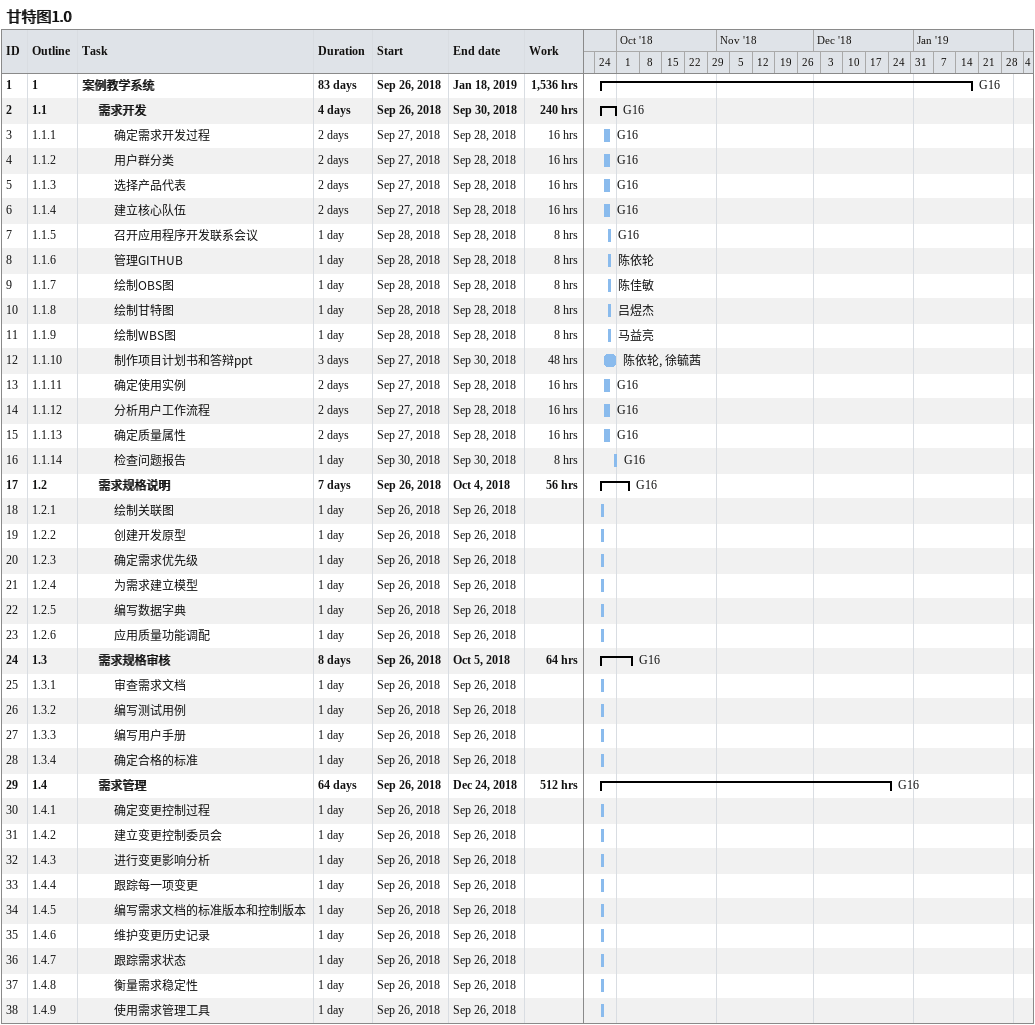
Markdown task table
甘特图1.0

| ID | WBS | Task | Duration | Start | Finish | Resources | Work (h) |
|---|---|---|---|---|---|---|---|
| 1 | 1 | **案例教学系统** | 83d | 2018-09-26 | 2019-01-18 | G16 | 1536 |
| 2 | 1.1 | **需求开发** | 4d | 2018-09-26 | 2018-09-30 | G16 | 240 |
| 3 | 1.1.1 | 确定需求开发过程 | 2d | 2018-09-27 | 2018-09-28 | G16 | 16 |
| 4 | 1.1.2 | 用户群分类 | 2d | 2018-09-27 | 2018-09-28 | G16 | 16 |
| 5 | 1.1.3 | 选择产品代表 | 2d | 2018-09-27 | 2018-09-28 | G16 | 16 |
| 6 | 1.1.4 | 建立核心队伍 | 2d | 2018-09-27 | 2018-09-28 | G16 | 16 |
| 7 | 1.1.5 | 召开应用程序开发联系会议 | 1d | 2018-09-28 | 2018-09-28 | G16 | 8 |
| 8 | 1.1.6 | 管理GITHUB | 1d | 2018-09-28 | 2018-09-28 | 陈依轮 | 8 |
| 9 | 1.1.7 | 绘制OBS图 | 1d | 2018-09-28 | 2018-09-28 | 陈佳敏 | 8 |
| 10 | 1.1.8 | 绘制甘特图 | 1d | 2018-09-28 | 2018-09-28 | 吕煜杰 | 8 |
| 11 | 1.1.9 | 绘制WBS图 | 1d | 2018-09-28 | 2018-09-28 | 马益亮 | 8 |
| 12 | 1.1.10 | 制作项目计划书和答辩ppt | 3d | 2018-09-27 | 2018-09-30 | 陈依轮, 徐毓茜 | 48 |
| 13 | 1.1.11 | 确定使用实例 | 2d | 2018-09-27 | 2018-09-28 | G16 | 16 |
| 14 | 1.1.12 | 分析用户工作流程 | 2d | 2018-09-27 | 2018-09-28 | G16 | 16 |
| 15 | 1.1.13 | 确定质量属性 | 2d | 2018-09-27 | 2018-09-28 | G16 | 16 |
| 16 | 1.1.14 | 检查问题报告 | 1d | 2018-09-30 | 2018-09-30 | G16 | 8 |
| 17 | 1.2 | **需求规格说明** | 7d | 2018-09-26 | 2018-10-04 | G16 | 56 |
| 18 | 1.2.1 | 绘制关联图 | 1d | 2018-09-26 | 2018-09-26 |  |  |
| 19 | 1.2.2 | 创建开发原型 | 1d | 2018-09-26 | 2018-09-26 |  |  |
| 20 | 1.2.3 | 确定需求优先级 | 1d | 2018-09-26 | 2018-09-26 |  |  |
| 21 | 1.2.4 | 为需求建立模型 | 1d | 2018-09-26 | 2018-09-26 |  |  |
| 22 | 1.2.5 | 编写数据字典 | 1d | 2018-09-26 | 2018-09-26 |  |  |
| 23 | 1.2.6 | 应用质量功能调配 | 1d | 2018-09-26 | 2018-09-26 |  |  |
| 24 | 1.3 | **需求规格审核** | 8d | 2018-09-26 | 2018-10-05 | G16 | 64 |
| 25 | 1.3.1 | 审查需求文档 | 1d | 2018-09-26 | 2018-09-26 |  |  |
| 26 | 1.3.2 | 编写测试用例 | 1d | 2018-09-26 | 2018-09-26 |  |  |
| 27 | 1.3.3 | 编写用户手册 | 1d | 2018-09-26 | 2018-09-26 |  |  |
| 28 | 1.3.4 | 确定合格的标准 | 1d | 2018-09-26 | 2018-09-26 |  |  |
| 29 | 1.4 | **需求管理** | 64d | 2018-09-26 | 2018-12-24 | G16 | 512 |
| 30 | 1.4.1 | 确定变更控制过程 | 1d | 2018-09-26 | 2018-09-26 |  |  |
| 31 | 1.4.2 | 建立变更控制委员会 | 1d | 2018-09-26 | 2018-09-26 |  |  |
| 32 | 1.4.3 | 进行变更影响分析 | 1d | 2018-09-26 | 2018-09-26 |  |  |
| 33 | 1.4.4 | 跟踪每一项变更 | 1d | 2018-09-26 | 2018-09-26 |  |  |
| 34 | 1.4.5 | 编写需求文档的标准版本和控制版本 | 1d | 2018-09-26 | 2018-09-26 |  |  |
| 35 | 1.4.6 | 维护变更历史记录 | 1d | 2018-09-26 | 2018-09-26 |  |  |
| 36 | 1.4.7 | 跟踪需求状态 | 1d | 2018-09-26 | 2018-09-26 |  |  |
| 37 | 1.4.8 | 衡量需求稳定性 | 1d | 2018-09-26 | 2018-09-26 |  |  |
| 38 | 1.4.9 | 使用需求管理工具 | 1d | 2018-09-26 | 2018-09-26 |  |  |
